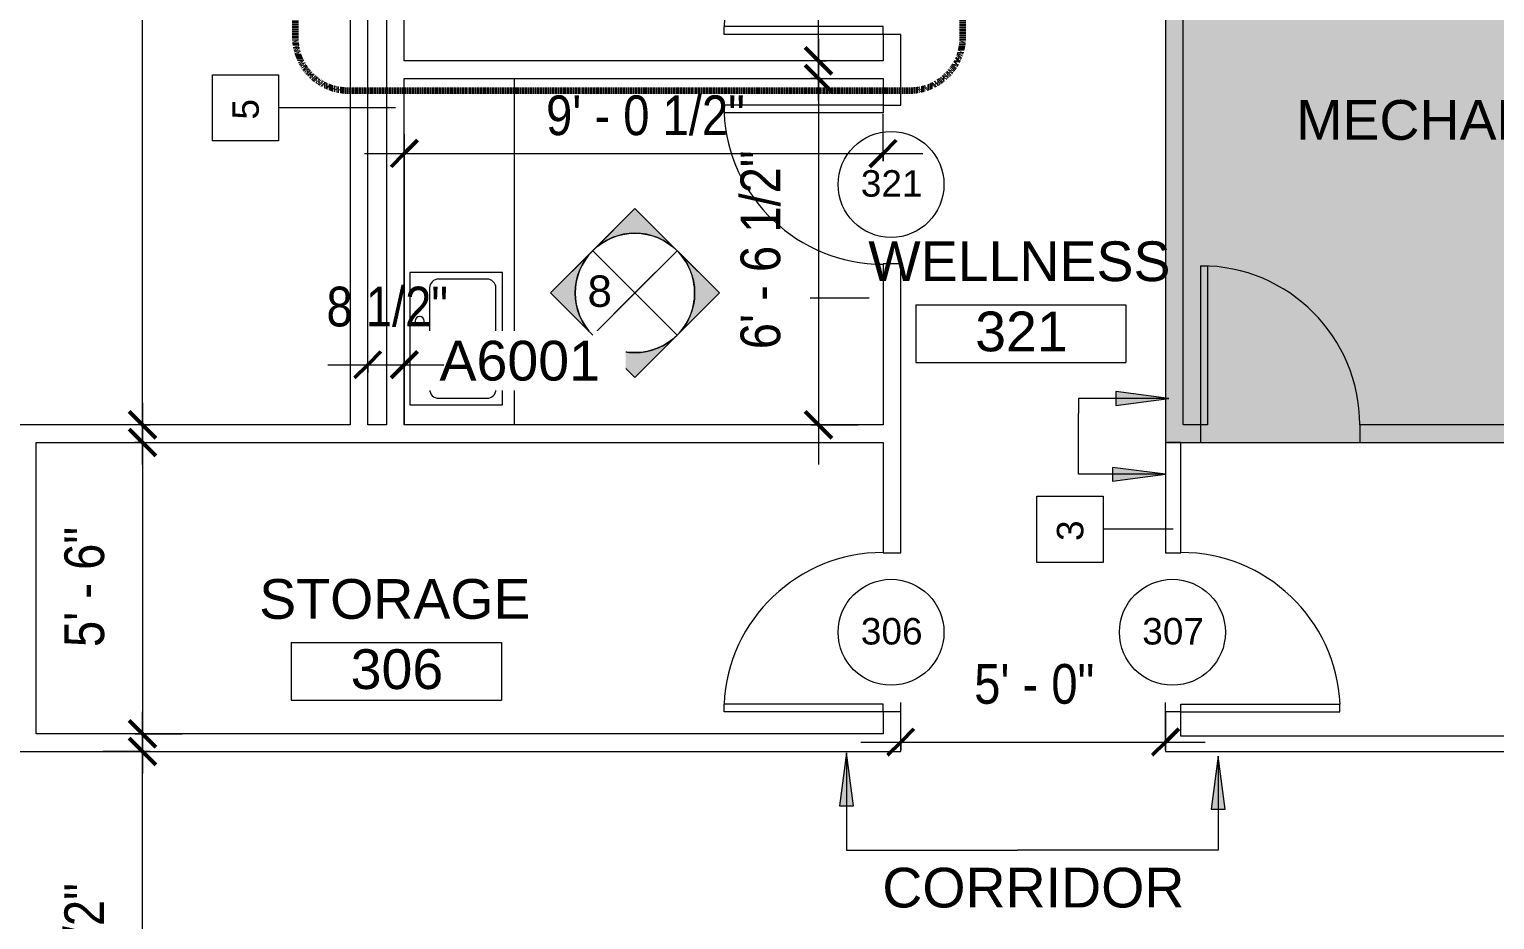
# Model space of a CAD drawing. Header units: inches. Extents: x 41 to 3077, y -701 to 1388.
# Drawn here: x 2168.7 to 2500.7, y -271.8 to -70.2 of the extents above; entities that cross this region are included whole.
import ezdxf

# ---------------------------------------------------------------- set-up
doc = ezdxf.new("R2010")
doc.units = ezdxf.units.IN
doc.header["$MEASUREMENT"] = 0
doc.linetypes.add('Dash 3_32_', pattern=[0.1875, 0.09375, -0.09375])
for name, color, linetype, lineweight in [('3rd Floor Revit Background_dwg', 8, 'Continuous', 9), ('A-ANNO-DIMS', 211, 'Continuous', 9), ('A-ANNO-DIMS-96', 211, 'Continuous', 9), ('A-ANNO-NOTE', 131, 'Continuous', 9), ('A-ANNO-SYMB', 150, 'Continuous', 9), ('A-AREA-IDEN', 2, 'Continuous', 20), ('A-DETL-GENF', 92, 'Continuous', 9), ('A-DETL-MEDM', 33, 'Continuous', 20), ('A-DOOR', 31, 'Continuous', 9), ('A-DOOR-IDEN', 31, 'Continuous', 20), ('A-WALL', 113, 'Continuous', 9), ('A-WALL-IDEN', 211, 'Continuous', 20), ('AWAEX', 7, 'Continuous', 9), ('G-ANNO-SYMB', 111, 'Continuous', 9), ('I-WALL', 2, 'Continuous', 9), ('P-SANR-FIXT', 6, 'Continuous', 9), ('Q-CASE', 31, 'Continuous', 9)]:
    doc.layers.add(name, color=color, linetype=linetype, lineweight=lineweight)
doc.styles.add('Arial', font='arial.ttf', dxfattribs={"height": 9})
doc.styles.add('Arial_3', font='arial.ttf', dxfattribs={"height": 7.125})
doc.styles.add('Arial_4', font='arial.ttf', dxfattribs={"height": 6})
doc.styles.add('Arial_5', font='arial.ttf', dxfattribs={"width": 0.85, "height": 9})
doc.dimstyles.new('Linear_-_3_32__Arial__85_-_1_2__Tolerance', dxfattribs={"dimscale": 12, "dimtxt": 9.182335, "dimasz": 0.5, "dimexe": 0.75, "dimexo": 0.5, "dimgap": 0.5, "dimtad": 1, "dimdec": 1, "dimrnd": 0.5, "dimzin": 3, "dimdsep": 46, "dimlunit": 4, "dimtxsty": 'Arial_5', "dimblk1": 'OBLIQUE', "dimblk2": 'OBLIQUE', "dimsah": 1, "dimcen": 0.09, "dimdle": 0.75, "dimazin": 0, "dimtfac": 1, "dimtdec": 4, "dimtix": 1, "dimtmove": 0, "dimatfit": 3, "dimfxl": 1, "dimtvp": 1, "dimfrac": 2, "dimtolj": 1, "dimtzin": 0, "dimarcsym": 2})
doc.dimstyles.new('Linear_-_3_32__Arial__85_-_1_2__Tolerance_1', dxfattribs={"dimscale": 12, "dimtxt": 9.182335, "dimasz": 0.5, "dimexe": 0.75, "dimexo": 0.5, "dimgap": 0.5, "dimtad": 1, "dimdec": 1, "dimrnd": 0.5, "dimzin": 3, "dimdsep": 46, "dimlunit": 4, "dimtxsty": 'Arial_5', "dimblk1": 'OBLIQUE', "dimblk2": 'OBLIQUE', "dimsah": 1, "dimcen": 0.09, "dimdle": 0.75, "dimazin": 0, "dimtfac": 1, "dimtdec": 4, "dimtix": 1, "dimtmove": 2, "dimatfit": 3, "dimfxl": 1, "dimtvp": 1, "dimfrac": 2, "dimtolj": 1, "dimtzin": 0, "dimarcsym": 2})
doc.dimstyles.new('Linear_-_3_32__Arial__85_-_1__Tolerance_1', dxfattribs={"dimscale": 12, "dimtxt": 9.182335, "dimasz": 0.5, "dimexe": 0.75, "dimexo": 0.5, "dimgap": 0.5, "dimtad": 1, "dimdec": 0, "dimzin": 3, "dimdsep": 46, "dimlunit": 4, "dimtxsty": 'Arial_5', "dimblk1": 'OBLIQUE', "dimblk2": 'OBLIQUE', "dimsah": 1, "dimcen": 0.09, "dimdle": 0.75, "dimazin": 0, "dimtfac": 1, "dimtdec": 4, "dimtix": 1, "dimtmove": 0, "dimatfit": 3, "dimfxl": 1, "dimtvp": 1, "dimfrac": 2, "dimtolj": 1, "dimtzin": 0, "dimarcsym": 2})

# ---------------------------------------------------------------- blocks, each defined once
blk = doc.blocks.new('Counter Top _No Backsplash_ - Standard Counter Top-2523126-3rd Floor New Construction - Partition Plan')
at = {"layer": 'Q-CASE', "lineweight": 13}
for p, q in [((18.59, 0), (-47.26, 0)), ((-47.26, -25), (31.18, -25))]:
    blk.add_line(p, q, dxfattribs=at)
blk = doc.blocks.new('Single-Flush - 36_ x 96_-1532445-3rd Floor New Construction - Partition Plan')
at = {"layer": 'A-DOOR', "color": 250, "lineweight": 20}
for p, q in [((16.25, 2), (16.25, 38.02)), ((18, 38.02), (16.25, 38.02)), ((18, 2), (18, 38.02)), ((18, 2), (16.25, 2))]:
    blk.add_line(p, q, dxfattribs=at)
at = {"layer": 'A-DOOR'}
blk.add_arc((18, 2), 36.07, 92.7812, 180, dxfattribs=at)
blk = doc.blocks.new('Single-Flush - 36_ x 96_-1525938-3rd Floor New Construction - Partition Plan')
at = {"layer": 'A-DOOR', "color": 250, "lineweight": 20}
for p, q in [((16.25, -2), (16.25, -38.02)), ((18, -2), (16.25, -2)), ((18, -2), (18, -38.02)), ((18, -38.02), (16.25, -38.02))]:
    blk.add_line(p, q, dxfattribs=at)
at = {"layer": 'A-DOOR'}
blk.add_arc((18, -2), 36.07, 180, 267.2188, dxfattribs=at)
blk = doc.blocks.new('Single-Flush - 36_ x 96_-2611463-3rd Floor New Construction - Partition Plan')
at = {"layer": 'A-DOOR', "color": 250, "lineweight": 20}
for p, q in [((16.25, 1.75), (16.25, 37.77)), ((18, 37.77), (16.25, 37.77)), ((18, 1.75), (18, 37.77)), ((18, 1.75), (16.25, 1.75))]:
    blk.add_line(p, q, dxfattribs=at)
at = {"layer": 'A-DOOR'}
blk.add_arc((18, 1.75), 36.07, 92.7812, 180, dxfattribs=at)
blk = doc.blocks.new('Sink Kitchen-Single - 30_ x 21_-V3-3rd Floor New Construction - Partition Plan')
at = {"layer": 'P-SANR-FIXT', "lineweight": 13}
for p, q in [((15.62, 10.59), (-14.38, 10.59)), ((-14.38, 10.59), (-14.38, -10.41)), ((15.62, -10.41), (15.62, 10.59)), ((0.12, 8.34), (0.12, 2.09)), ((1.12, 8.34), (1.12, 2.09)), ((-12.88, 4.09), (-12.88, -6.91)), ((0.12, 6.09), (-10.88, 6.09)), ((12.12, 6.09), (1.12, 6.09)), ((14.12, -6.91), (14.12, 4.09)), ((-10.88, -8.91), (12.12, -8.91)), ((-14.38, -10.41), (15.62, -10.41))]:
    blk.add_line(p, q, dxfattribs=at)
for centre, radius, start, end in [((-3.38, 8.34), 1, 360, 180), ((-3.38, 8.34), 1, 180, 0), ((0.62, 8.34), 0.5, 360, 180), ((4.62, 8.34), 1, 360, 180), ((4.62, 8.34), 1, 180, 360), ((-10.88, 4.09), 2, 90, 180), ((12.12, 4.09), 2, 360, 90), ((0.62, 0), 1, 360, 180), ((0.62, 0), 1, 180, 0), ((0.62, 2.09), 0.5, 180, 0), ((-10.88, -6.91), 2, 180, 270), ((12.12, -6.91), 2, 270, 0)]:
    blk.add_arc(centre, radius, start, end, dxfattribs=at)
blk = doc.blocks.new('3rd Floor Revit Background_dwg-1506769-3rd Floor New Construction - Partition Plan')
at = {"layer": 'AWAEX', "flags": 128}
for points in [[(1426.23, -154.73), (1426.23, 65.29), (1521.23, 65.29), (1521.23, -154.71), (1513.47, -154.71), (1513.47, -163.71), (1530.98, -163.71), (1530.98, 78.29), (1243.48, 78.29), (1243.48, -163.73)], [(1246.98, -163.73), (1251.48, -163.73), (1251.48, -159.73), (1247.48, -159.73), (1247.48, -0.71), (1251.48, -0.71), (1251.48, 3.29), (1247.48, 3.29), (1247.48, 74.79), (1348.98, 74.79), (1348.98, 3.29), (1287.48, 3.29), (1287.48, -0.71), (1416.48, -0.71)], [(1416.48, 3.29), (1352.98, 3.29), (1352.98, 74.79), (1416.48, 74.79), (1416.48, -159.73), (1287.48, -159.73), (1287.48, -163.73), (1457.73, -163.73)]]:
    blk.add_lwpolyline(points, dxfattribs=at)
blk.add_lwpolyline([(1251.48, -159.73), (1251.48, -123.73), (1252.98, -123.73), (1252.98, -159.73)], close=True, dxfattribs=at)
at = {"layer": 'AWAEX'}
blk.add_arc((1251.48, -159.73), 36, 0, 90, dxfattribs=at)
at = {"layer": 'AWAEX', "insert": (1335.58, -86.18), "char_height": 9, "width": 149.0824, "attachment_point": 2, "line_spacing_factor": 0.941778, "style": 'Arial'}
blk.add_mtext('MECHANICAL ROOM', dxfattribs=at)
blk = doc.blocks.new('Elevation - Interiors-59324-3rd Floor New Construction - Partition Plan')
at = {"layer": 'G-ANNO-SYMB'}
h = blk.add_hatch(color=256, dxfattribs=at)
edge = h.paths.add_edge_path(flags=0)
edge.add_line((-0.0996, 0.0996), (0, 0.1992))
edge.add_line((0, 0.1992), (0.0996, 0.0996))
edge.add_arc((0, 0), 0.1409, 45, 135)
h = blk.add_hatch(color=256, dxfattribs=at)
edge = h.paths.add_edge_path(flags=0)
edge.add_line((-0.1992, 0), (-0.0996, 0.0996))
edge.add_arc((0, 0), 0.1409, 135, 225)
edge.add_line((-0.0996, -0.0996), (-0.1992, 0))
h = blk.add_hatch(color=256, dxfattribs=at)
edge = h.paths.add_edge_path(flags=0)
edge.add_line((0.1992, 0), (0.0996, -0.0996))
edge.add_arc((0, 0), 0.1409, 315, 405)
edge.add_line((0.0996, 0.0996), (0.1992, 0))
h = blk.add_hatch(color=256, dxfattribs=at)
edge = h.paths.add_edge_path(flags=0)
edge.add_arc((0, 0), 0.1409, 225, 315)
edge.add_line((0.0996, -0.0996), (0, -0.1992))
edge.add_line((0, -0.1992), (-0.0996, -0.0996))
for p, q in [((0, 0.1992), (-0.1992, 0)), ((0, 0.1992), (-0.0996, 0.0996)), ((0.1992, 0), (0, 0.1992)), ((0.0996, 0.0996), (0, 0.1992)), ((-0.0996, 0.0996), (-0.1992, 0)), ((-0.0996, 0.0996), (0.0996, -0.0996)), ((0.0996, 0.0996), (-0.0996, -0.0996)), ((0, 0), (-0.0996, 0.0996)), ((-0.0996, 0.0996), (0, 0)), ((0.0996, 0.0996), (0, 0)), ((0, 0), (0.0996, 0.0996)), ((0.1992, 0), (0.0996, 0.0996)), ((0, -0.1992), (0.1992, 0)), ((-0.1992, 0), (0, -0.1992)), ((-0.1992, 0), (-0.0996, -0.0996)), ((-0.0996, -0.0996), (0, 0)), ((0, 0), (-0.0996, -0.0996)), ((0, 0), (0.0996, -0.0996)), ((0.0996, -0.0996), (0, 0)), ((0.0996, -0.0996), (0.1992, 0)), ((-0.0996, -0.0996), (0, -0.1992)), ((0, -0.1992), (0.0996, -0.0996))]:
    blk.add_line(p, q, dxfattribs=at)
blk.add_circle((0, 0), 0.1409, dxfattribs=at)
for start, end in [(45, 135), (45, 135), (135, 225), (135, 225), (315, 45), (315, 45), (225, 315), (225, 315)]:
    blk.add_arc((0, 0), 0.1409, start, end, dxfattribs=at)
blk = doc.blocks.new('Elevation - Triangle - 51_256_-58624-3rd Floor New Construction - Partition Plan')
at = {"layer": 'G-ANNO-SYMB'}
for p, q in [((0, 0.0996), (-0.0996, 0)), ((0.0996, 0), (0, 0.0996))]:
    blk.add_line(p, q, dxfattribs=at)
blk = doc.blocks.new('FORM Room Tag - Name _ Number-61107-3rd Floor New Construction - Partition Plan')
at = {"layer": 'A-AREA-IDEN'}
for p, q in [((-0.2444, -0.0231), (-0.2444, -0.1589)), ((-0.2444, -0.0231), (0.2515, -0.0231)), ((0.2515, -0.0231), (0.2515, -0.1589)), ((-0.2444, -0.1589), (0.2515, -0.1589))]:
    blk.add_line(p, q, dxfattribs=at)
blk = doc.blocks.new('FORM Wall Tag - Default-61693-3rd Floor New Construction - Partition Plan')
at = {"layer": 'A-WALL-IDEN'}
for p, q in [((-0.078125, 0.078125), (0.078125, 0.078125)), ((-0.078125, -0.078125), (-0.078125, 0.078125)), ((0.078125, 0.078125), (0.078125, -0.078125)), ((0.078125, -0.078125), (-0.078125, -0.078125))]:
    blk.add_line(p, q, dxfattribs=at)
blk = doc.blocks.new('FORM Door Tag - Default-60822-3rd Floor New Construction - Partition Plan')
at = {"layer": 'A-DOOR-IDEN'}
blk.add_circle((-0.002, 0), 0.125, dxfattribs=at)
blk = doc.blocks.new('DIMBLOCK7-3rd Floor New Construction - Partition Plan')
at = {"layer": 'A-ANNO-DIMS-96'}
for p, q in [((2245.39, -147.89), (2245.39, -137.13)), ((2253.67, -147.89), (2253.67, -137.13)), ((2236.39, -146.13), (2262.67, -146.13)), ((2245.39, -146.13), (2245.39, -147.89)), ((2253.67, -146.13), (2253.67, -147.89))]:
    blk.add_line(p, q, dxfattribs=at)
at = {"layer": 'A-ANNO-DIMS-96', "lineweight": 50}
for p, q in [((2245.39, -146.13), (2248.39, -143.13)), ((2253.67, -146.13), (2256.67, -143.13)), ((2245.39, -146.13), (2242.39, -149.13)), ((2253.67, -146.13), (2250.67, -149.13))]:
    blk.add_line(p, q, dxfattribs=at)
at = {"layer": 'A-ANNO-DIMS-96', "color": 0, "insert": (2236.04, -128.45), "char_height": 9, "width": 32.3783, "attachment_point": 1, "line_spacing_factor": 0.941778, "style": 'Arial_5'}
blk.add_mtext('8 1/2"', dxfattribs=at)
blk = doc.blocks.new('_Oblique')
at = {"color": 0, "linetype": 'ByBlock', "lineweight": -2}
blk.add_line((-0.5, -0.5), (0.5, 0.5), dxfattribs=at)
blk = doc.blocks.new('DIMBLOCK8-3rd Floor New Construction - Partition Plan')
at = {"layer": 'A-ANNO-DIMS-96'}
for p, q in [((2194.36, -168.73), (2194.36, 83.29)), ((2196.11, 74.29), (2185.36, 74.29)), ((2194.36, 74.29), (2196.11, 74.29)), ((2196.11, -159.73), (2185.36, -159.73)), ((2194.36, -159.73), (2196.11, -159.73))]:
    blk.add_line(p, q, dxfattribs=at)
at = {"layer": 'A-ANNO-DIMS-96', "lineweight": 50}
for p, q in [((2194.36, 74.29), (2191.36, 77.29)), ((2194.36, 74.29), (2197.36, 71.29)), ((2194.36, -159.73), (2191.36, -156.73)), ((2194.36, -159.73), (2197.36, -162.73))]:
    blk.add_line(p, q, dxfattribs=at)
at = {"layer": 'A-ANNO-DIMS-96', "color": 0, "insert": (2176.67, -58.97), "char_height": 9, "width": 38.9896, "attachment_point": 1, "rotation": 90, "line_spacing_factor": 0.941778, "style": 'Arial_5'}
blk.add_mtext('19\' - 6"', dxfattribs=at)
blk = doc.blocks.new('DIMBLOCK9-3rd Floor New Construction - Partition Plan')
at = {"layer": 'A-ANNO-DIMS-96'}
for p, q in [((2253.67, -100.05), (2253.67, -89.29)), ((2362.14, -100.05), (2362.14, -89.29)), ((2244.67, -98.29), (2371.14, -98.29)), ((2253.67, -98.29), (2253.67, -100.05)), ((2362.14, -98.29), (2362.14, -100.05))]:
    blk.add_line(p, q, dxfattribs=at)
at = {"layer": 'A-ANNO-DIMS-96', "lineweight": 50}
for p, q in [((2253.67, -98.29), (2256.67, -95.29)), ((2362.14, -98.29), (2365.14, -95.29)), ((2253.67, -98.29), (2250.67, -101.29)), ((2362.14, -98.29), (2359.14, -101.29))]:
    blk.add_line(p, q, dxfattribs=at)
at = {"layer": 'A-ANNO-DIMS-96', "color": 0, "insert": (2285.8, -85.13), "char_height": 9, "width": 53.0598, "attachment_point": 1, "line_spacing_factor": 0.941778, "style": 'Arial_5'}
blk.add_mtext('9\' - 0 1/2"', dxfattribs=at)
blk = doc.blocks.new('DIMBLOCK10-3rd Floor New Construction - Partition Plan')
at = {"layer": 'A-ANNO-DIMS-96'}
for p, q in [((2347.53, -72.3), (2347.53, -168.73)), ((2345.77, -81.3), (2356.53, -81.3)), ((2347.53, -81.3), (2345.77, -81.3)), ((2345.77, -159.73), (2356.53, -159.73)), ((2347.53, -159.73), (2345.77, -159.73))]:
    blk.add_line(p, q, dxfattribs=at)
at = {"layer": 'A-ANNO-DIMS-96', "lineweight": 50}
for p, q in [((2347.53, -81.3), (2344.53, -78.3)), ((2347.53, -81.3), (2350.53, -84.3)), ((2347.53, -159.73), (2344.53, -156.73)), ((2347.53, -159.73), (2350.53, -162.73))]:
    blk.add_line(p, q, dxfattribs=at)
at = {"layer": 'A-ANNO-DIMS-96', "color": 0, "insert": (2329.85, -142.62), "char_height": 9, "width": 53.0598, "attachment_point": 1, "rotation": 90, "line_spacing_factor": 0.941778, "style": 'Arial_5'}
blk.add_mtext('6\' - 6 1/2"', dxfattribs=at)
blk = doc.blocks.new('DIMBLOCK11-3rd Floor New Construction - Partition Plan')
at = {"layer": 'A-ANNO-DIMS-96'}
for p, q in [((2347.53, -86.3), (2347.53, 3.78)), ((2349.29, -5.22), (2338.53, -5.22)), ((2347.53, -5.22), (2349.29, -5.22)), ((2349.29, -77.3), (2338.53, -77.3)), ((2347.53, -77.3), (2349.29, -77.3))]:
    blk.add_line(p, q, dxfattribs=at)
at = {"layer": 'A-ANNO-DIMS-96', "lineweight": 50}
for p, q in [((2347.53, -5.22), (2344.53, -2.22)), ((2347.53, -5.22), (2350.53, -8.22)), ((2347.53, -77.3), (2344.53, -74.3)), ((2347.53, -77.3), (2350.53, -80.3))]:
    blk.add_line(p, q, dxfattribs=at)
at = {"layer": 'A-ANNO-DIMS-96', "color": 0, "insert": (2329.85, -54.61), "char_height": 9, "width": 32.0393, "attachment_point": 1, "rotation": 90, "line_spacing_factor": 0.941778, "style": 'Arial_5'}
blk.add_mtext('6\' - 0"', dxfattribs=at)
blk = doc.blocks.new('DIMBLOCK13-3rd Floor New Construction - Partition Plan')
at = {"layer": 'A-ANNO-DIMS-96'}
for p, q in [((2194.36, -154.73), (2194.36, -238.73)), ((2192.6, -163.73), (2203.36, -163.73)), ((2194.36, -163.73), (2192.6, -163.73)), ((2192.6, -229.73), (2203.36, -229.73)), ((2194.36, -229.73), (2192.6, -229.73))]:
    blk.add_line(p, q, dxfattribs=at)
at = {"layer": 'A-ANNO-DIMS-96', "lineweight": 50}
for p, q in [((2194.36, -163.73), (2191.36, -160.73)), ((2194.36, -163.73), (2197.36, -166.73)), ((2194.36, -229.73), (2191.36, -226.73)), ((2194.36, -229.73), (2197.36, -232.73))]:
    blk.add_line(p, q, dxfattribs=at)
at = {"layer": 'A-ANNO-DIMS-96', "color": 0, "insert": (2176.67, -210.08), "char_height": 9, "width": 32.0393, "attachment_point": 1, "rotation": 90, "line_spacing_factor": 0.941778, "style": 'Arial_5'}
blk.add_mtext('5\' - 6"', dxfattribs=at)
blk = doc.blocks.new('DIMBLOCK59-3rd Floor New Construction - Partition Plan')
at = {"layer": 'A-ANNO-DIMS-96'}
for p, q in [((2194.36, -348.22), (2194.36, -224.73)), ((2196.11, -233.73), (2185.36, -233.73)), ((2194.36, -233.73), (2196.11, -233.73)), ((2196.11, -339.22), (2185.36, -339.22)), ((2194.36, -339.22), (2196.11, -339.22))]:
    blk.add_line(p, q, dxfattribs=at)
at = {"layer": 'A-ANNO-DIMS-96', "lineweight": 50}
for p, q in [((2194.36, -233.73), (2191.36, -230.73)), ((2194.36, -233.73), (2197.36, -236.73)), ((2194.36, -339.22), (2191.36, -336.22)), ((2194.36, -339.22), (2197.36, -342.22))]:
    blk.add_line(p, q, dxfattribs=at)
at = {"layer": 'A-ANNO-DIMS-96', "color": 0, "insert": (2176.67, -308.59), "char_height": 9, "width": 53.0598, "attachment_point": 1, "rotation": 90, "line_spacing_factor": 0.941778, "style": 'Arial_5'}
blk.add_mtext('8\' - 9 1/2"', dxfattribs=at)
blk = doc.blocks.new('DIMBLOCK68-3rd Floor New Construction - Partition Plan')
at = {"layer": 'A-ANNO-DIMS-96'}
for p, q in [((2366.14, -233.36), (2366.14, -222.6)), ((2426.14, -233.36), (2426.14, -222.6)), ((2357.14, -231.6), (2435.14, -231.6)), ((2366.14, -231.6), (2366.14, -233.36)), ((2426.14, -231.6), (2426.14, -233.36))]:
    blk.add_line(p, q, dxfattribs=at)
at = {"layer": 'A-ANNO-DIMS-96', "lineweight": 50}
for p, q in [((2366.14, -231.6), (2369.14, -228.6)), ((2426.14, -231.6), (2429.14, -228.6)), ((2366.14, -231.6), (2363.14, -234.6)), ((2426.14, -231.6), (2423.14, -234.6))]:
    blk.add_line(p, q, dxfattribs=at)
at = {"layer": 'A-ANNO-DIMS-96', "color": 0, "insert": (2382.79, -213.92), "char_height": 9, "width": 32.0393, "attachment_point": 1, "line_spacing_factor": 0.941778, "style": 'Arial_5'}
blk.add_mtext('5\' - 0"', dxfattribs=at)

msp = doc.modelspace()

# ---------------------------------------------------------------- hatches: boundary and pattern name
at = {"layer": 'A-ANNO-NOTE', "lineweight": 20}
for points in [[(2426.87, -153.75), (2414.87, -152.17), (2414.87, -155.33)], [(2426.13, -170.95), (2414.13, -169.37), (2414.13, -172.53)], [(2353.85, -234.07), (2352.27, -246.07), (2355.43, -246.07)], [(2438.05, -234.81), (2436.47, -246.81), (2439.63, -246.81)]]:
    msp.add_hatch(color=256, dxfattribs=at).paths.add_polyline_path(points, flags=0)
at = {"layer": 'A-DETL-GENF'}
h = msp.add_hatch(color=9, dxfattribs=at)
h.paths.add_polyline_path([(2699.74, -163.73), (2713.64, -163.73), (2713.64, 78.29), (2426.14, 78.29), (2426.14, -163.73), (2660.14, -163.73)], flags=0)
h.paths.add_polyline_path([(1444.85, -163.73), (1447.32, -163.73), (1447.32, -120.86), (1433.82, -120.86), (1433.82, -76.86), (1447.32, -76.86), (1447.32, -18.86), (1433.82, -18.86), (1433.82, 25.14), (1447.32, 25.14), (1447.32, 62.36), (1323.64, 62.36), (1323.64, 94.66), (1298.07, 120.23), (1220.23, 120.23), (1220.23, 18.14), (1183.73, 18.14), (1183.73, -163.73), (1433.82, -163.73)], flags=0)
h.paths.add_polyline_path([(1682.35, -163.73), (1714.32, -163.73), (1714.32, -147.94), (1936.36, -147.94), (1936.36, -163.73), (2049.86, -163.73), (2049.86, 62.36), (1575.82, 62.36), (1575.82, 25.14), (1589.82, 25.14), (1589.82, -20.73), (1575.82, -20.73), (1575.82, -78.73), (1589.82, -78.73), (1589.82, -120.86), (1575.82, -120.86), (1575.82, -163.73), (1678.35, -163.73)], flags=0)
h.paths.add_polyline_path([(791.17, 330.78), (841.01, 330.78), (966.34, 456.11), (853.45, 569.01), (791.17, 569.01), (791.16, 773.5), (677.1, 773.5), (677.1, 330.78), (759.34, 330.78)], flags=0)

# ---------------------------------------------------------------- linework, layer by layer
at = {"layer": 'A-ANNO-NOTE', "lineweight": 20}
for p, q in [((2426.87, -153.75), (2414.87, -152.17)), ((2414.87, -152.17), (2414.87, -155.33)), ((2406.41, -153.75), (2406.41, -157.17)), ((2426.87, -153.75), (2406.41, -153.75)), ((2414.87, -155.33), (2426.87, -153.75)), ((2406.41, -170.95), (2406.41, -157.17)), ((2426.13, -170.95), (2406.41, -170.95)), ((2426.13, -170.95), (2414.13, -169.37)), ((2414.13, -169.37), (2414.13, -172.53)), ((2414.13, -172.53), (2426.13, -170.95)), ((2353.85, -234.07), (2352.27, -246.07)), ((2355.43, -246.07), (2353.85, -234.07)), ((2353.85, -234.07), (2353.85, -256.05)), ((2438.05, -234.81), (2436.47, -246.81)), ((2439.63, -246.81), (2438.05, -234.81)), ((2438.05, -234.81), (2438.05, -256.05)), ((2352.27, -246.07), (2355.43, -246.07)), ((2436.47, -246.81), (2439.63, -246.81)), ((2353.85, -256.05), (2392.61, -256.05)), ((2438.05, -256.05), (2392.61, -256.05))]:
    msp.add_line(p, q, dxfattribs=at)
at = {"layer": 'A-ANNO-SYMB', "linetype": 'Dash 3_32_', "lineweight": 90}
for p, q in [((2228.96, 74.39), (2228.96, -72)), ((2380.22, -72), (2380.22, 74.39)), ((2240.96, -84), (2368.22, -84))]:
    msp.add_line(p, q, dxfattribs=at)
for centre, start, end in [((2240.96, -72), 180, 270), ((2368.22, -72), 270, 0)]:
    msp.add_arc(centre, 12, start, end, dxfattribs=at)
at = {"layer": 'A-AREA-IDEN'}
msp.add_line((2345.61, -130.97), (2358.97, -130.97), dxfattribs=at)
at = {"layer": 'A-DETL-MEDM'}
for p, q in [((2426.14, 78.29), (2426.14, -163.73)), ((2426.14, -163.73), (2434.14, -163.73)), ((2434.14, -163.73), (2470.14, -163.73)), ((2470.14, -163.73), (2660.1, -163.73))]:
    msp.add_line(p, q, dxfattribs=at)
at = {"layer": 'A-WALL', "color": 250, "lineweight": 20}
for p, q in [((2241.39, 74.29), (2241.39, -159.73)), ((2245.39, -159.73), (2245.39, 74.79)), ((2249.67, 74.79), (2249.67, -159.73)), ((2253.67, -77.3), (2253.67, -5.22)), ((2362.14, -71.3), (2362.14, -77.3)), ((2366.14, -71.3), (2362.14, -71.3)), ((2366.14, -87.3), (2366.14, -71.3)), ((2362.14, -77.3), (2253.67, -77.3)), ((2253.67, -159.73), (2253.67, -81.3)), ((2253.67, -81.3), (2362.14, -81.3)), ((2362.14, -81.3), (2362.14, -87.3)), ((2362.14, -87.3), (2366.14, -87.3)), ((2362.14, -123.3), (2362.14, -159.73)), ((2366.14, -123.3), (2362.14, -123.3)), ((2366.14, -188.73), (2366.14, -123.3)), ((2241.39, -159.73), (2049.86, -159.73)), ((2249.67, -159.73), (2245.39, -159.73)), ((2362.14, -159.73), (2253.67, -159.73)), ((2170.29, -163.73), (2362.14, -163.73)), ((2170.29, -229.73), (2170.29, -163.73)), ((2362.14, -163.73), (2362.14, -188.73)), ((2362.14, -188.73), (2366.14, -188.73)), ((2366.14, -224.73), (2362.14, -224.73)), ((2362.14, -224.73), (2362.14, -229.73)), ((2366.14, -233.73), (2366.14, -224.73)), ((2362.14, -229.73), (2170.29, -229.73)), ((2104.37, -233.73), (2366.14, -233.73))]:
    msp.add_line(p, q, dxfattribs=at)
at = {"layer": 'A-WALL-IDEN'}
for p, q in [((2251.67, -87.95), (2225.19, -87.95)), ((2427.89, -183.4), (2412, -183.4))]:
    msp.add_line(p, q, dxfattribs=at)
at = {"layer": 'I-WALL', "color": 250, "lineweight": 20}
for p, q in [((2426.14, -163.73), (2426.14, -188.73)), ((2429.64, -163.73), (2426.14, -163.73)), ((2429.64, -188.73), (2429.64, -163.73)), ((2426.14, -188.73), (2429.64, -188.73)), ((2426.14, -224.73), (2426.14, -233.73)), ((2429.64, -224.73), (2426.14, -224.73)), ((2429.64, -230.23), (2429.64, -224.73)), ((2640.39, -230.23), (2429.64, -230.23)), ((2426.14, -233.73), (2643.89, -233.73))]:
    msp.add_line(p, q, dxfattribs=at)

# ---------------------------------------------------------------- block references
at = {"layer": '3rd Floor Revit Background_dwg', "color": 7}
msp.add_blockref('3rd Floor Revit Background_dwg-1506769-3rd Floor New Construction - Partition Plan', (1182.67, 0), dxfattribs=at)
at = {"layer": 'A-AREA-IDEN', "xscale": 95.99999999999994, "yscale": 95.99999999999994, "zscale": 95.99999999999994}
for p in [(2393.02, -130.37), (2251.53, -206.86)]:
    msp.add_blockref('FORM Room Tag - Name _ Number-61107-3rd Floor New Construction - Partition Plan', p, dxfattribs=at)
at = {"layer": 'A-DOOR', "lineweight": 13}
for name, p, rotation in [('Single-Flush - 36_ x 96_-1525938-3rd Floor New Construction - Partition Plan', (2364.14, -53.3), 269.9999999999999), ('Single-Flush - 36_ x 96_-1532445-3rd Floor New Construction - Partition Plan', (2364.14, -105.3), 89.99999999999991), ('Single-Flush - 36_ x 96_-1525938-3rd Floor New Construction - Partition Plan', (2364.14, -206.73), 269.9999999999998), ('Single-Flush - 36_ x 96_-2611463-3rd Floor New Construction - Partition Plan', (2427.89, -206.73), 269.9999999999998)]:
    msp.add_blockref(name, p, dxfattribs=dict(at, rotation=rotation))
at = {"layer": 'A-DOOR-IDEN', "xscale": 95.99999999999994, "yscale": 95.99999999999994, "zscale": 95.99999999999994}
for p in [(2364.14, -105.3), (2364.14, -206.73), (2427.89, -206.73)]:
    msp.add_blockref('FORM Door Tag - Default-60822-3rd Floor New Construction - Partition Plan', p, dxfattribs=at)
at = {"layer": 'A-WALL-IDEN', "xscale": 95.99999999999994, "yscale": 95.99999999999994, "zscale": 95.99999999999994}
for p, rotation in [((2217.69, -87.95), 89.99999999999982), ((2404.5, -183.4), 89.99999999999977)]:
    msp.add_blockref('FORM Wall Tag - Default-61693-3rd Floor New Construction - Partition Plan', p, dxfattribs=dict(at, rotation=rotation))
at = {"layer": 'G-ANNO-SYMB', "xscale": 95.99999999999994, "yscale": 95.99999999999994, "zscale": 95.99999999999994}
msp.add_blockref('Elevation - Interiors-59324-3rd Floor New Construction - Partition Plan', (2305.93, -129.87), dxfattribs=at)
at = {"layer": 'P-SANR-FIXT', "lineweight": 13, "rotation": 89.99999999999987}
msp.add_blockref('Sink Kitchen-Single - 30_ x 21_-V3-3rd Floor New Construction - Partition Plan', (2265.51, -140.85), dxfattribs=at)
at = {"layer": 'Q-CASE', "lineweight": 13, "rotation": 90.00000000000007}
msp.add_blockref('Counter Top _No Backsplash_ - Standard Counter Top-2523126-3rd Floor New Construction - Partition Plan', (2253.67, -112.47), dxfattribs=at)

# ---------------------------------------------------------------- texts
at = {"layer": 'A-AREA-IDEN', "lineweight": 9, "char_height": 9, "attachment_point": 2, "line_spacing_factor": 0.941778, "style": 'Arial'}
for s, insert, width in [('WELLNESS', (2393.03, -118.19), 81.7584), ('321', (2393.5, -134.09), 25.1225), ('STORAGE', (2251.54, -194.68), 73.3842), ('306', (2252.01, -210.58), 25.1225), ('CORRIDOR', (2396.19, -260.07), 81.538)]:
    msp.add_mtext(s, dxfattribs=dict(at, insert=insert, width=width))
at = {"layer": 'A-DOOR-IDEN', "lineweight": 9, "char_height": 6, "width": 16.7484, "attachment_point": 2, "line_spacing_factor": 0.941778, "style": 'Arial_4'}
for s, insert in [('321', (2364.1, -102.06)), ('306', (2364.1, -203.5)), ('307', (2427.85, -203.5))]:
    msp.add_mtext(s, dxfattribs=dict(at, insert=insert))
at = {"layer": 'G-ANNO-SYMB', "insert": (2297.95, -125.9), "char_height": 7.12, "width": 6.6294, "attachment_point": 2, "line_spacing_factor": 0.941778, "style": 'Arial_3'}
msp.add_mtext('8', dxfattribs=at)

# ---------------------------------------------------------------- dimensions: what is measured, and where the dimension line sits
at = {"layer": 'A-ANNO-DIMS'}
for base, p1, p2, override, picture, middle in [((2194.36, 74.29), (2190.11, -159.73), (2190.11, 74.29), {"dimpost": '<>', "dimfxl": 234.028375}, 'DIMBLOCK8-3rd Floor New Construction - Partition Plan', (2183.76, -42.72)), ((2347.53, -5.22), (2343.29, -77.3), (2343.29, -5.22), {"dimpost": '<>', "dimfxl": 72.076378}, 'DIMBLOCK11-3rd Floor New Construction - Partition Plan', (2336.93, -41.26)), ((2347.53, -159.73), (2351.77, -81.3), (2351.77, -159.73), {"dimpost": '<>', "dimfxl": 78.4375}, 'DIMBLOCK10-3rd Floor New Construction - Partition Plan', (2336.88, -120.52)), ((2194.36, -229.73), (2198.6, -163.73), (2198.6, -229.73), {"dimpost": '<>', "dimfxl": 66}, 'DIMBLOCK13-3rd Floor New Construction - Partition Plan', (2183.76, -196.73)), ((2194.36, -233.73), (2190.11, -339.22), (2190.11, -233.73), {"dimpost": '<>', "dimfxl": 105.48775}, 'DIMBLOCK59-3rd Floor New Construction - Partition Plan', (2183.7, -286.48))]:
    dim = msp.add_linear_dim(base=base, p1=p1, p2=p2, angle=90, dimstyle='Linear_-_3_32__Arial__85_-_1_2__Tolerance', override=override, dxfattribs=at)
    dim.commit()
    dim.dimension.update_dxf_attribs({"geometry": picture, "text_midpoint": middle})
dim = msp.add_linear_dim(base=(2362.14, -98.29), p1=(2253.67, -94.05), p2=(2362.14, -94.05), dimstyle='Linear_-_3_32__Arial__85_-_1_2__Tolerance_1', override={"dimpost": '<>', "dimfxl": 108.4735}, dxfattribs=at)
dim.commit()
dim.dimension.update_dxf_attribs({"geometry": 'DIMBLOCK9-3rd Floor New Construction - Partition Plan', "text_midpoint": (2312.33, -91.13), "dimtype": 160})
dim = msp.add_linear_dim(base=(2426.14, -231.6), p1=(2366.14, -227.36), p2=(2426.14, -227.36), dimstyle='Linear_-_3_32__Arial__85_-_1__Tolerance_1', override={"dimpost": '<>', "dimfxl": 60}, dxfattribs=at)
dim.commit()
dim.dimension.update_dxf_attribs({"geometry": 'DIMBLOCK68-3rd Floor New Construction - Partition Plan', "text_midpoint": (2396.14, -221)})

# ---------------------------------------------------------------- next in the draw order: texts
at = {"layer": 'A-WALL-IDEN', "lineweight": 9, "char_height": 6, "width": 5.5828, "attachment_point": 2, "rotation": 90, "line_spacing_factor": 0.941778, "style": 'Arial_4', "bg_fill": 3, "box_fill_scale": 1.25, "bg_fill_color": 256, "bg_fill_true_color": 13158600, "bg_fill_transparency": 0}
for s, insert in [('5', (2214.71, -88.27)), ('3', (2401.52, -183.72))]:
    msp.add_mtext(s, dxfattribs=dict(at, insert=insert))
at = {"layer": 'G-ANNO-SYMB', "insert": (2279.83, -140.71), "char_height": 9, "width": 43.5237, "attachment_point": 2, "line_spacing_factor": 0.941778, "style": 'Arial', "bg_fill": 3, "box_fill_scale": 1.25, "bg_fill_color": 256, "bg_fill_true_color": 13158600, "bg_fill_transparency": 0}
msp.add_mtext('A6001', dxfattribs=at)

# ---------------------------------------------------------------- next in the draw order: block references
at = {"layer": 'G-ANNO-SYMB', "xscale": 95.99999999999994, "yscale": 95.99999999999994, "zscale": 95.99999999999994, "rotation": 89.99999999999878}
msp.add_blockref('Elevation - Triangle - 51_256_-58624-3rd Floor New Construction - Partition Plan', (2296.37, -129.87), dxfattribs=at)

# ---------------------------------------------------------------- next in the draw order: dimensions: what is measured, and where the dimension line sits
at = {"layer": 'A-ANNO-DIMS'}
dim = msp.add_linear_dim(base=(2253.67, -146.13), p1=(2245.39, -141.89), p2=(2253.67, -141.89), dimstyle='Linear_-_3_32__Arial__85_-_1_2__Tolerance', override={"dimpost": '<>', "dimfxl": 8.2765}, dxfattribs=at)
dim.commit()
dim.dimension.update_dxf_attribs({"geometry": 'DIMBLOCK7-3rd Floor New Construction - Partition Plan', "text_midpoint": (2249.53, -135.48)})

doc.saveas('drawing.dxf')
